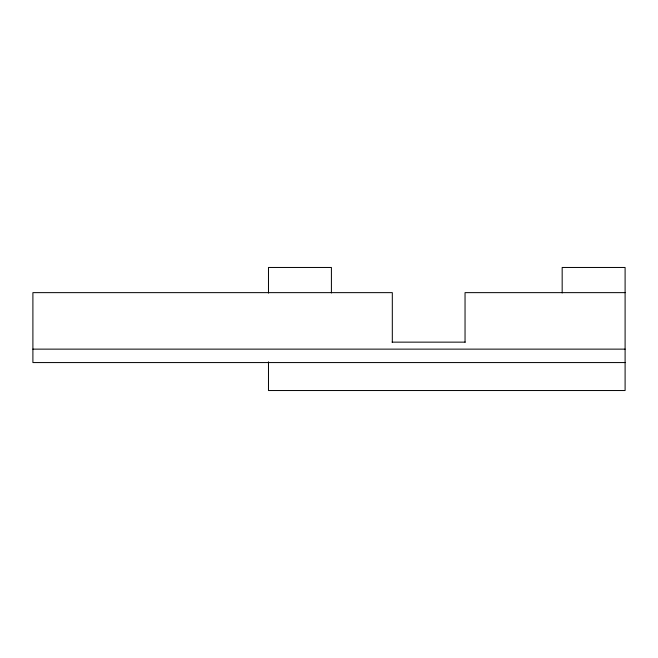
<?xml version="1.0" encoding="UTF-8"?>
<svg xmlns="http://www.w3.org/2000/svg" width="658" height="658" viewBox="0 0 658 658"><rect width="100%" height="100%" fill="white"/><g stroke="black" fill="none" stroke-linecap="round" stroke-linejoin="round"><path stroke-width="0.99" d="M625.1 292.637L465.041 292.637L465.041 342.144M392.036 342.144L465.255 342.144M32.9 349.135L625.1 349.135M625.1 362.566L32.9 362.566L32.9 292.637L392.316 292.637L392.316 342.144M562.171 292.991L562.171 267.469L625.1 267.469L625.1 390.531L268.48 390.531L268.48 361.818M331.41 292.991L331.41 267.469L268.48 267.469L268.48 293.106"/></g></svg>
